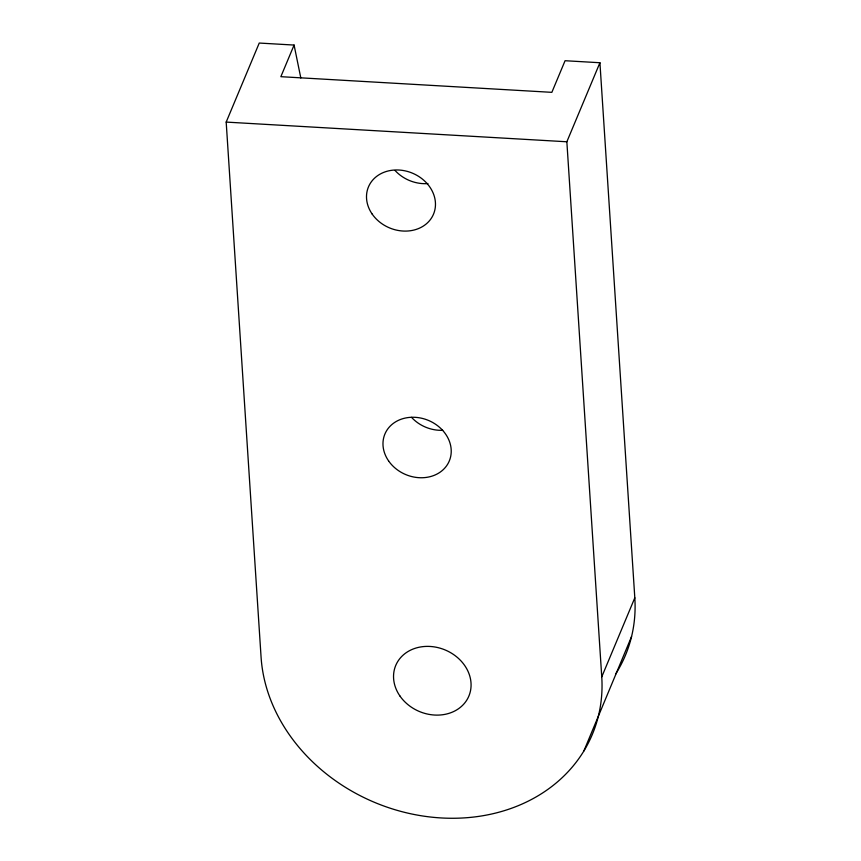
<?xml version="1.0" encoding="UTF-8"?>
<svg xmlns="http://www.w3.org/2000/svg" width="861" height="861" viewBox="0 0 861 861"><rect width="100%" height="100%" fill="white"/><g stroke="black" fill="none" stroke-linecap="round" stroke-linejoin="round"><path stroke-width="1.29" d="M294.085 45.063L280.858 76.683L551.847 92.342L565.074 60.722L599.923 62.735L634.815 597.825L601.753 676.875A174.449 146.8 22.7 0 1 441.262 817.95A174.449 146.8 22.7 0 1 261.077 657.18L226.185 122.09L259.247 43.05L294.085 45.063L300.823 77.996M601.753 676.875L566.85 141.774L599.923 62.735M583.855 751.018L631.565 636.559M226.185 122.09L566.85 141.774M634.815 597.825A174.449 146.8 22.7 0 1 615.529 674.206M427.939 183.576A35.269 29.672 22.7 0 1 395.156 170.586M442.705 430.296A34.892 29.36 22.7 0 1 411.536 417.359M399.902 695.957A39.649 33.364 22.7 0 0 466.953 699.832A39.649 33.364 22.7 0 0 430.08 646.45A39.649 33.364 22.7 0 0 399.902 695.957M372.167 214.066A35.269 29.672 22.7 0 0 431.802 217.51A35.269 29.672 22.7 0 0 398.998 170.026A35.269 29.672 22.7 0 0 372.167 214.066M388.58 460.893A34.892 29.36 22.7 0 0 447.591 464.305A34.892 29.36 22.7 0 0 415.131 417.316A34.892 29.36 22.7 0 0 388.58 460.893"/></g></svg>
